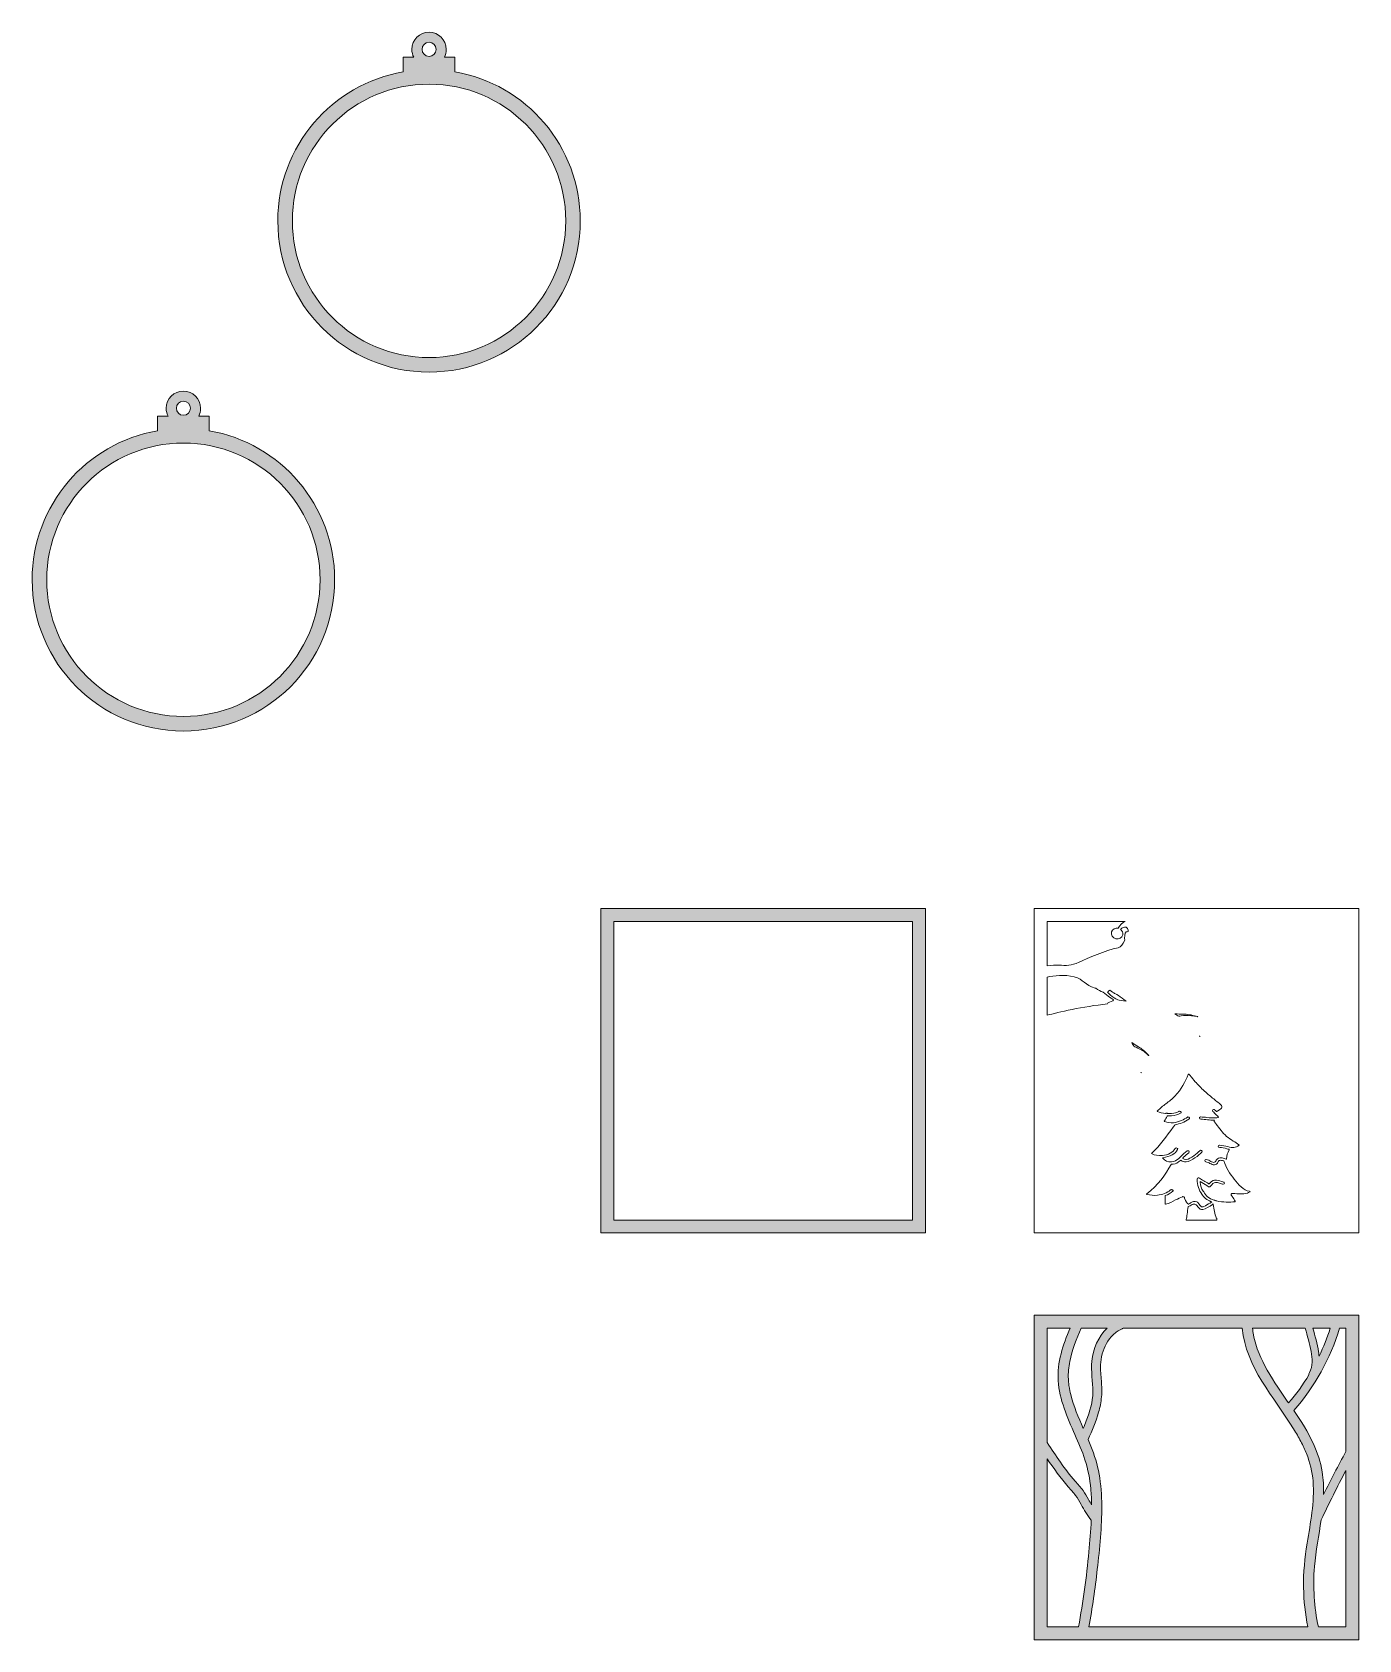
# Model space of a CAD drawing. Header units: inches. Extents: x -622 to 6982, y -2318 to 2869.
# Drawn here: x -622 to 3382, y -2318 to 2534 of the extents above; entities that cross this region are included whole.
import ezdxf

# ---------------------------------------------------------------- set-up
doc = ezdxf.new("R2010")
doc.units = ezdxf.units.IN
doc.header["$MEASUREMENT"] = 0
doc.layers.add('Layer 1', color=7, linetype='Continuous')

msp = doc.modelspace()

# ---------------------------------------------------------------- hatches: boundary and pattern name
at = {"layer": 'Layer 1', "true_color": 0x2a2844}
h = msp.add_hatch(color=179, dxfattribs=at)
h.dxf.hatch_style = 2
edge = h.paths.add_edge_path()
edge.add_spline(control_points=[(653.7, 2414.5), (653.7, 2414.5), (653.7, 2458.9), (653.7, 2458.9), (653.7, 2458.9), (622.1, 2458.9), (622.1, 2458.9), (625.7, 2466), (627.7, 2474), (627.7, 2482.5), (627.7, 2511.2), (604.5, 2534.4), (575.8, 2534.4), (547.2, 2534.4), (523.9, 2511.2), (523.9, 2482.5), (523.9, 2474), (526, 2466), (529.6, 2458.9), (529.6, 2458.9), (498, 2458.9), (498, 2458.9), (498, 2458.9), (498, 2414.5), (498, 2414.5), (283, 2377.6), (119.4, 2190.3), (119.4, 1964.8), (119.4, 1712.7), (323.8, 1508.4), (575.8, 1508.4), (827.9, 1508.4), (1032.2, 1712.7), (1032.2, 1964.8), (1032.2, 2190.3), (868.7, 2377.6), (653.7, 2414.5)], knot_values=[0, 0, 0, 0, 1, 1, 1, 2, 2, 2, 3, 3, 3, 4, 4, 4, 5, 5, 5, 6, 6, 6, 7, 7, 7, 8, 8, 8, 9, 9, 9, 10, 10, 10, 11, 11, 11, 12, 12, 12, 12], degree=3, periodic=1)
edge = h.paths.add_edge_path()
edge.add_spline(control_points=[(575.8, 2503.7), (587.6, 2503.7), (597.1, 2494.2), (597.1, 2482.5), (597.1, 2470.8), (587.6, 2461.3), (575.8, 2461.3), (564.1, 2461.3), (554.6, 2470.8), (554.6, 2482.5), (554.6, 2494.2), (564.1, 2503.7), (575.8, 2503.7)], knot_values=[0, 0, 0, 0, 1, 1, 1, 2, 2, 2, 3, 3, 3, 4, 4, 4, 4], degree=3, periodic=1)
edge = h.paths.add_edge_path()
edge.add_spline(control_points=[(575.8, 1552.4), (348, 1552.4), (163.3, 1737.1), (163.3, 1964.9), (163.3, 2192.7), (348, 2377.4), (575.8, 2377.4), (803.7, 2377.4), (988.3, 2192.7), (988.3, 1964.9), (988.3, 1737.1), (803.7, 1552.4), (575.8, 1552.4)], knot_values=[0, 0, 0, 0, 1, 1, 1, 2, 2, 2, 3, 3, 3, 4, 4, 4, 4], degree=3, periodic=1)
h = msp.add_hatch(color=179, dxfattribs=at)
h.dxf.hatch_style = 2
edge = h.paths.add_edge_path()
edge.add_spline(control_points=[(-87.7, 1331.4), (-87.7, 1331.4), (-87.7, 1375.7), (-87.7, 1375.7), (-87.7, 1375.7), (-119.3, 1375.7), (-119.3, 1375.7), (-115.7, 1382.8), (-113.7, 1390.8), (-113.7, 1399.3), (-113.7, 1428), (-136.9, 1451.2), (-165.5, 1451.2), (-194.2, 1451.2), (-217.4, 1428), (-217.4, 1399.3), (-217.4, 1390.8), (-215.4, 1382.8), (-211.8, 1375.7), (-211.8, 1375.7), (-243.4, 1375.7), (-243.4, 1375.7), (-243.4, 1375.7), (-243.4, 1331.4), (-243.4, 1331.4), (-458.4, 1294.4), (-621.9, 1107.1), (-621.9, 881.6), (-621.9, 629.5), (-417.6, 425.2), (-165.5, 425.2), (86.5, 425.2), (290.9, 629.5), (290.9, 881.6), (290.9, 1107.1), (127.3, 1294.4), (-87.7, 1331.4)], knot_values=[0, 0, 0, 0, 1, 1, 1, 2, 2, 2, 3, 3, 3, 4, 4, 4, 5, 5, 5, 6, 6, 6, 7, 7, 7, 8, 8, 8, 9, 9, 9, 10, 10, 10, 11, 11, 11, 12, 12, 12, 12], degree=3, periodic=1)
edge = h.paths.add_edge_path()
edge.add_spline(control_points=[(-165.5, 1420.6), (-153.8, 1420.6), (-144.3, 1411), (-144.3, 1399.3), (-144.3, 1387.6), (-153.8, 1378.1), (-165.5, 1378.1), (-177.3, 1378.1), (-186.8, 1387.6), (-186.8, 1399.3), (-186.8, 1411), (-177.3, 1420.6), (-165.5, 1420.6)], knot_values=[0, 0, 0, 0, 1, 1, 1, 2, 2, 2, 3, 3, 3, 4, 4, 4, 4], degree=3, periodic=1)
edge = h.paths.add_edge_path()
edge.add_spline(control_points=[(-165.5, 469.2), (-393.4, 469.2), (-578, 653.9), (-578, 881.7), (-578, 1109.5), (-393.4, 1294.2), (-165.5, 1294.2), (62.3, 1294.2), (247, 1109.5), (247, 881.7), (247, 653.9), (62.3, 469.2), (-165.5, 469.2)], knot_values=[0, 0, 0, 0, 1, 1, 1, 2, 2, 2, 3, 3, 3, 4, 4, 4, 4], degree=3, periodic=1)
at = {"layer": 'Layer 1', "true_color": 0x3e9984}
h = msp.add_hatch(color=125, dxfattribs=at)
h.dxf.hatch_style = 2
h.paths.add_polyline_path([(1094.2, -110.2), (1094.2, -1089.8), (2073.8, -1089.8), (2073.8, -110.2)])
h.paths.add_polyline_path([(2034.8, -1050.8), (1133.2, -1050.8), (1133.2, -149.2), (2034.8, -149.2)])
at = {"layer": 'Layer 1', "true_color": 0xa3d5f2}
h = msp.add_hatch(color=141, dxfattribs=at)
h.dxf.hatch_style = 2
h.paths.add_polyline_path([(2402.2, -1338.1), (2402.2, -2317.7), (3381.8, -2317.7), (3381.8, -1338.1)])
edge = h.paths.add_edge_path()
edge.add_spline(control_points=[(3342.8, -1748.8), (3319.7, -1791.8), (3297.2, -1835.2), (3275.4, -1878.9), (3275.9, -1856.1), (3274.7, -1833.4), (3271.1, -1810.8), (3266.5, -1781.4), (3256.8, -1753.2), (3244.6, -1726.2), (3228.7, -1690.6), (3207.8, -1657.7), (3185.8, -1625.5), (3248.7, -1553.6), (3295.9, -1468.6), (3323.5, -1377.1), (3323.5, -1377.1), (3342.8, -1377.1), (3342.8, -1377.1), (3342.8, -1377.1), (3342.8, -1748.8), (3342.8, -1748.8)], knot_values=[0, 0, 0, 0, 1, 1, 1, 2, 2, 2, 3, 3, 3, 4, 4, 4, 5, 5, 5, 6, 6, 6, 7, 7, 7, 7], degree=3, periodic=1)
edge = h.paths.add_edge_path()
edge.add_spline(control_points=[(3214.9, -2159.7), (3215.6, -2199.6), (3220.1, -2239.5), (3228.1, -2278.7), (3228.1, -2278.7), (2567.2, -2278.7), (2567.2, -2278.7), (2577.5, -2221), (2585.9, -2163), (2592.6, -2104.8), (2599.9, -2041.2), (2606.4, -1976.9), (2606.2, -1912.9), (2606, -1880.8), (2603.5, -1848.8), (2597.9, -1817.2), (2592.8, -1788.3), (2584, -1760.3), (2573.2, -1733), (2570.4, -1726.2), (2567.6, -1719.4), (2564.8, -1712.8), (2576.8, -1686.1), (2588.5, -1659.2), (2596.5, -1631), (2600.9, -1615.8), (2603.7, -1600.2), (2605.3, -1584.4), (2606.8, -1568.4), (2605.9, -1552.3), (2604.7, -1536.2), (2603.4, -1520.1), (2601.9, -1504), (2602.5, -1487.8), (2602.8, -1475.5), (2604.2, -1466.9), (2607.5, -1454.5), (2613.4, -1432.6), (2623.9, -1412.8), (2640, -1397.1), (2647.7, -1389.6), (2656.2, -1384), (2667.2, -1379.1), (2668.3, -1378.6), (2669.3, -1377.9), (2670.1, -1377.1), (2670.1, -1377.1), (3029.9, -1377.1), (3029.9, -1377.1), (3041.1, -1495), (3125.3, -1584.6), (3185.1, -1681.3), (3192.7, -1693.5), (3199.9, -1706), (3206.6, -1718.7), (3213, -1730.9), (3219.1, -1744.1), (3223.6, -1755.4), (3234.3, -1782.5), (3241.3, -1811.2), (3243.6, -1839.2), (3248.7, -1902.6), (3235.6, -1963.7), (3225.8, -2025.9), (3218.8, -2070.3), (3214.1, -2114.7), (3214.9, -2159.7)], knot_values=[0, 0, 0, 0, 1, 1, 1, 2, 2, 2, 3, 3, 3, 4, 4, 4, 5, 5, 5, 6, 6, 6, 7, 7, 7, 8, 8, 8, 9, 9, 9, 10, 10, 10, 11, 11, 11, 12, 12, 12, 13, 13, 13, 14, 14, 14, 15, 15, 15, 16, 16, 16, 17, 17, 17, 18, 18, 18, 19, 19, 19, 20, 20, 20, 21, 21, 21, 22, 22, 22, 22], degree=3, periodic=1)
edge = h.paths.add_edge_path()
edge.add_spline(control_points=[(2621.8, -1377.1), (2595.1, -1402.4), (2580.3, -1439.9), (2576.3, -1476.4), (2572.8, -1507.4), (2579.4, -1538.5), (2579.1, -1569.5), (2578.7, -1599.7), (2570.1, -1629), (2559.4, -1656.9), (2556.5, -1664.5), (2553.4, -1672), (2550.2, -1679.4), (2535.5, -1646.1), (2521.2, -1613.3), (2512.2, -1576.9), (2510.2, -1568.9), (2508.6, -1560.8), (2507.3, -1552.7), (2507.3, -1552.8), (2506.9, -1549.7), (2506.8, -1549.5), (2506.6, -1547.6), (2506.4, -1545.7), (2506.2, -1543.8), (2505.7, -1539.4), (2505.4, -1535), (2505.2, -1530.6), (2504.3, -1511.9), (2506, -1494.5), (2509.4, -1477.2), (2516.4, -1442), (2529.7, -1409.1), (2544.3, -1377.1), (2544.3, -1377.1), (2621.8, -1377.1), (2621.8, -1377.1)], knot_values=[0, 0, 0, 0, 1, 1, 1, 2, 2, 2, 3, 3, 3, 4, 4, 4, 5, 5, 5, 6, 6, 6, 7, 7, 7, 8, 8, 8, 9, 9, 9, 10, 10, 10, 11, 11, 11, 12, 12, 12, 12], degree=3, periodic=1)
edge = h.paths.add_edge_path()
edge.add_spline(control_points=[(3220.3, -1377.1), (3226.4, -1400.4), (3233.2, -1423.6), (3237.8, -1447.2), (3241.9, -1468.3), (3243.3, -1491.4), (3232.5, -1510.7), (3231.1, -1513.3), (3230.8, -1515.9), (3231.3, -1518.2), (3213.2, -1547.9), (3192.7, -1576.2), (3169.9, -1602.7), (3164.5, -1594.9), (3159.1, -1587.1), (3153.7, -1579.3), (3131, -1546.8), (3109.2, -1513.5), (3091.7, -1477.9), (3087.5, -1469.4), (3083.5, -1460.5), (3080.5, -1453.1), (3076.9, -1444.1), (3073.7, -1434.9), (3070.9, -1425.6), (3068, -1416.3), (3065.7, -1406.8), (3063.9, -1397.3), (3062.3, -1389.4), (3061.5, -1384), (3060.9, -1377.1), (3060.9, -1377.1), (3220.3, -1377.1), (3220.3, -1377.1)], knot_values=[0, 0, 0, 0, 1, 1, 1, 2, 2, 2, 3, 3, 3, 4, 4, 4, 5, 5, 5, 6, 6, 6, 7, 7, 7, 8, 8, 8, 9, 9, 9, 10, 10, 10, 11, 11, 11, 11], degree=3, periodic=1)
edge = h.paths.add_edge_path()
edge.add_spline(control_points=[(3243.1, -1377.1), (3243.1, -1377.1), (3295.3, -1377.1), (3295.3, -1377.1), (3286.2, -1406), (3275, -1434.2), (3261.9, -1461.6), (3261.5, -1457.1), (3260.9, -1452.5), (3260.2, -1448), (3256.4, -1424.1), (3249.4, -1400.5), (3243.1, -1377.1)], knot_values=[0, 0, 0, 0, 1, 1, 1, 2, 2, 2, 3, 3, 3, 4, 4, 4, 4], degree=3, periodic=1)
edge = h.paths.add_edge_path()
edge.add_spline(control_points=[(2510.6, -1377.1), (2488.7, -1427.2), (2471, -1480.1), (2474.5, -1535.5), (2478, -1593.1), (2502, -1646.2), (2525, -1698.3), (2536.2, -1723.8), (2546.4, -1747.2), (2555.3, -1774.5), (2564.7, -1803.4), (2570.2, -1832.9), (2572.9, -1862.2), (2574.4, -1878.3), (2575.1, -1894.4), (2575.3, -1910.6), (2572.1, -1905.1), (2569.1, -1899.5), (2566, -1894), (2560.9, -1884.7), (2555.6, -1875.6), (2549.4, -1867), (2542, -1856.9), (2533.5, -1847.8), (2525.3, -1838.4), (2493.8, -1802.4), (2467.5, -1762.2), (2441.2, -1722.3), (2441.2, -1722.3), (2441.2, -1377.1), (2441.2, -1377.1), (2441.2, -1377.1), (2510.6, -1377.1), (2510.6, -1377.1)], knot_values=[0, 0, 0, 0, 1, 1, 1, 2, 2, 2, 3, 3, 3, 4, 4, 4, 5, 5, 5, 6, 6, 6, 7, 7, 7, 8, 8, 8, 9, 9, 9, 10, 10, 10, 11, 11, 11, 11], degree=3, periodic=1)
edge = h.paths.add_edge_path()
edge.add_spline(control_points=[(2441.2, -1771), (2461.1, -1800.4), (2481.8, -1829.2), (2505, -1856.1), (2512.4, -1864.7), (2520.3, -1872.8), (2527, -1881.9), (2533.2, -1890.5), (2538.4, -1899.7), (2543.5, -1909), (2552.6, -1925.5), (2561.7, -1942.4), (2574.4, -1956.4), (2573, -1988.4), (2570.1, -2020.3), (2567.1, -2052), (2559.9, -2128.3), (2549.5, -2203.3), (2535.9, -2278.7), (2535.9, -2278.7), (2441.2, -2278.7), (2441.2, -2278.7), (2441.2, -2278.7), (2441.2, -1771), (2441.2, -1771)], knot_values=[0, 0, 0, 0, 1, 1, 1, 2, 2, 2, 3, 3, 3, 4, 4, 4, 5, 5, 5, 6, 6, 6, 7, 7, 7, 8, 8, 8, 8], degree=3, periodic=1)
edge = h.paths.add_edge_path()
edge.add_spline(control_points=[(3259.8, -2278.7), (3246.9, -2219), (3242.9, -2157.9), (3247.9, -2096.4), (3251.6, -2049.3), (3261.3, -2002.4), (3268.2, -1955), (3292.2, -1905), (3317, -1855.4), (3342.8, -1806.3), (3342.8, -1806.3), (3342.8, -2278.7), (3342.8, -2278.7), (3342.8, -2278.7), (3259.8, -2278.7), (3259.8, -2278.7)], knot_values=[0, 0, 0, 0, 1, 1, 1, 2, 2, 2, 3, 3, 3, 4, 4, 4, 5, 5, 5, 5], degree=3, periodic=1)

# ---------------------------------------------------------------- linework, layer by layer
at = {"layer": 'Layer 1', "lineweight": 0}
for points in [[(1094.2, -110.2), (1094.2, -1089.8), (2073.8, -1089.8), (2073.8, -110.2), (1094.2, -110.2)], [(2402.2, -110.2), (2402.2, -287.3), (2402.2, -304.8), (2402.2, -1089.8), (3381.8, -1089.8), (3381.8, -110.2), (2402.2, -110.2)], [(2034.8, -1050.8), (1133.2, -1050.8), (1133.2, -149.2), (2034.8, -149.2), (2034.8, -1050.8)], [(2402.2, -1338.1), (2402.2, -2317.7), (3381.8, -2317.7), (3381.8, -1338.1), (2402.2, -1338.1)]]:
    msp.add_lwpolyline(points, dxfattribs=at)
for points, knots in [([(653.7, 2414.5), (653.7, 2414.5), (653.7, 2458.9), (653.7, 2458.9), (653.7, 2458.9), (622.1, 2458.9), (622.1, 2458.9), (625.7, 2466), (627.7, 2474), (627.7, 2482.5), (627.7, 2511.2), (604.5, 2534.4), (575.8, 2534.4), (547.2, 2534.4), (523.9, 2511.2), (523.9, 2482.5), (523.9, 2474), (526, 2466), (529.6, 2458.9), (529.6, 2458.9), (498, 2458.9), (498, 2458.9), (498, 2458.9), (498, 2414.5), (498, 2414.5), (283, 2377.6), (119.4, 2190.3), (119.4, 1964.8), (119.4, 1712.7), (323.8, 1508.4), (575.8, 1508.4), (827.9, 1508.4), (1032.2, 1712.7), (1032.2, 1964.8), (1032.2, 2190.3), (868.7, 2377.6), (653.7, 2414.5)], [0, 0, 0, 0, 1, 1, 1, 2, 2, 2, 3, 3, 3, 4, 4, 4, 5, 5, 5, 6, 6, 6, 7, 7, 7, 8, 8, 8, 9, 9, 9, 10, 10, 10, 11, 11, 11, 12, 12, 12, 12]), ([(575.8, 2503.7), (587.6, 2503.7), (597.1, 2494.2), (597.1, 2482.5), (597.1, 2470.8), (587.6, 2461.3), (575.8, 2461.3), (564.1, 2461.3), (554.6, 2470.8), (554.6, 2482.5), (554.6, 2494.2), (564.1, 2503.7), (575.8, 2503.7)], [0, 0, 0, 0, 1, 1, 1, 2, 2, 2, 3, 3, 3, 4, 4, 4, 4]), ([(575.8, 1552.4), (348, 1552.4), (163.3, 1737.1), (163.3, 1964.9), (163.3, 2192.7), (348, 2377.4), (575.8, 2377.4), (803.7, 2377.4), (988.3, 2192.7), (988.3, 1964.9), (988.3, 1737.1), (803.7, 1552.4), (575.8, 1552.4)], [0, 0, 0, 0, 1, 1, 1, 2, 2, 2, 3, 3, 3, 4, 4, 4, 4]), ([(-87.7, 1331.4), (-87.7, 1331.4), (-87.7, 1375.7), (-87.7, 1375.7), (-87.7, 1375.7), (-119.3, 1375.7), (-119.3, 1375.7), (-115.7, 1382.8), (-113.7, 1390.8), (-113.7, 1399.3), (-113.7, 1428), (-136.9, 1451.2), (-165.5, 1451.2), (-194.2, 1451.2), (-217.4, 1428), (-217.4, 1399.3), (-217.4, 1390.8), (-215.4, 1382.8), (-211.8, 1375.7), (-211.8, 1375.7), (-243.4, 1375.7), (-243.4, 1375.7), (-243.4, 1375.7), (-243.4, 1331.4), (-243.4, 1331.4), (-458.4, 1294.4), (-621.9, 1107.1), (-621.9, 881.6), (-621.9, 629.5), (-417.6, 425.2), (-165.5, 425.2), (86.5, 425.2), (290.9, 629.5), (290.9, 881.6), (290.9, 1107.1), (127.3, 1294.4), (-87.7, 1331.4)], [0, 0, 0, 0, 1, 1, 1, 2, 2, 2, 3, 3, 3, 4, 4, 4, 5, 5, 5, 6, 6, 6, 7, 7, 7, 8, 8, 8, 9, 9, 9, 10, 10, 10, 11, 11, 11, 12, 12, 12, 12]), ([(-165.5, 1420.6), (-153.8, 1420.6), (-144.3, 1411), (-144.3, 1399.3), (-144.3, 1387.6), (-153.8, 1378.1), (-165.5, 1378.1), (-177.3, 1378.1), (-186.8, 1387.6), (-186.8, 1399.3), (-186.8, 1411), (-177.3, 1420.6), (-165.5, 1420.6)], [0, 0, 0, 0, 1, 1, 1, 2, 2, 2, 3, 3, 3, 4, 4, 4, 4]), ([(-165.5, 469.2), (-393.4, 469.2), (-578, 653.9), (-578, 881.7), (-578, 1109.5), (-393.4, 1294.2), (-165.5, 1294.2), (62.3, 1294.2), (247, 1109.5), (247, 881.7), (247, 653.9), (62.3, 469.2), (-165.5, 469.2)], [0, 0, 0, 0, 1, 1, 1, 2, 2, 2, 3, 3, 3, 4, 4, 4, 4]), ([(2441.2, -149.2), (2441.2, -149.2), (2676.5, -149.2), (2676.5, -149.2), (2668.1, -153.3), (2660.8, -160.3), (2655.4, -170.3), (2647.3, -168.9), (2638, -173.1), (2635.6, -181.2), (2633.2, -189.8), (2639.7, -199.2), (2648.4, -201.6), (2657, -203.8), (2667.4, -199.2), (2669.6, -190.4), (2671.3, -183.6), (2667.7, -176.9), (2662.3, -173.2), (2664.2, -171.2), (2668.1, -168), (2674.4, -166.5), (2682.2, -164.7), (2687.3, -174.7), (2685.9, -180.1), (2683.1, -180.3), (2681, -180.6), (2679.9, -181.3), (2675.6, -183.8), (2673.1, -199.8), (2675.4, -206), (2675.4, -206), (2675.4, -206), (2675.4, -206), (2668.9, -219.1), (2665.4, -226.9), (2655.6, -228.9), (2616.8, -236.7), (2563.8, -260.5), (2537.9, -272.4), (2512.1, -284.4), (2499.8, -282), (2475.8, -281.6), (2466.9, -281.4), (2454, -282.1), (2441.2, -283.1), (2441.2, -283.1), (2441.2, -149.2), (2441.2, -149.2)], [0, 0, 0, 0, 1, 1, 1, 2, 2, 2, 3, 3, 3, 4, 4, 4, 5, 5, 5, 6, 6, 6, 7, 7, 7, 8, 8, 8, 9, 9, 9, 10, 10, 10, 11, 11, 11, 12, 12, 12, 13, 13, 13, 14, 14, 14, 15, 15, 15, 16, 16, 16, 16]), ([(2441.2, -317.8), (2460.4, -312.7), (2495, -309.6), (2522.8, -316.7), (2552.5, -324.2), (2553.4, -341.8), (2586.2, -350.8), (2586.7, -350.9), (2587.2, -351.1), (2587.7, -351.2), (2587.7, -351.2), (2587.7, -351.2), (2587.7, -351.2), (2594.4, -356.3), (2602.7, -361.3), (2610.7, -363.2), (2622.2, -374.5), (2639.8, -383.9), (2641.3, -386.6), (2642.8, -389.4), (2627.5, -392.6), (2625.3, -394.2), (2624.1, -395), (2623.4, -396.8), (2622.9, -398.4), (2622.9, -398.4), (2622.9, -398.4), (2622.9, -398.4), (2549.3, -406.2), (2473.7, -423.9), (2441.2, -432.6), (2441.2, -432.6), (2441.2, -317.8), (2441.2, -317.8)], [0, 0, 0, 0, 1, 1, 1, 2, 2, 2, 3, 3, 3, 4, 4, 4, 5, 5, 5, 6, 6, 6, 7, 7, 7, 8, 8, 8, 9, 9, 9, 10, 10, 10, 11, 11, 11, 11]), ([(2654.9, -386.6), (2649.5, -385.9), (2625.2, -366.5), (2623.7, -363.7), (2623.2, -362.7), (2626, -360.3), (2630, -357.3), (2635.5, -360.2), (2642.3, -365.6), (2644.9, -366.7), (2648.1, -368.2), (2675.4, -385.3), (2679.7, -390.1), (2669.4, -388.1), (2657.8, -387), (2654.9, -386.6)], [0, 0, 0, 0, 1, 1, 1, 2, 2, 2, 3, 3, 3, 4, 4, 4, 5, 5, 5, 5]), ([(2826.4, -428.8), (2827, -428.8), (2827.6, -428.8), (2828.3, -428.8), (2835, -428.8), (2843.4, -429), (2852.1, -429.2), (2857.1, -429.3), (2863.6, -429.8), (2870.5, -430.9), (2877.4, -432), (2884.6, -433.7), (2891.1, -435.6), (2892.8, -436.1), (2894.4, -436.6), (2896, -437), (2895.4, -436.9), (2894.7, -436.7), (2894.1, -436.6), (2888.5, -435.5), (2882.6, -434.6), (2876.8, -434.1), (2865.2, -433), (2853.9, -433.5), (2845.8, -434.5), (2842.9, -434.9), (2840.4, -435.3), (2838.4, -435.7), (2834.5, -433.3), (2830.5, -431), (2826.4, -428.8)], [0, 0, 0, 0, 1, 1, 1, 2, 2, 2, 3, 3, 3, 4, 4, 4, 5, 5, 5, 6, 6, 6, 7, 7, 7, 8, 8, 8, 9, 9, 9, 10, 10, 10, 10]), ([(2696.5, -515.1), (2697, -515.4), (2697.5, -515.7), (2698.1, -516), (2703.4, -519.2), (2710.1, -523.4), (2717, -527.7), (2720.9, -530.1), (2725.9, -533.7), (2730.9, -537.9), (2735.9, -542.1), (2740.9, -546.9), (2745.3, -551.5), (2746.4, -552.7), (2747.5, -553.8), (2748.5, -555), (2748.1, -554.5), (2747.6, -554.1), (2747.2, -553.7), (2743.2, -550.2), (2738.9, -546.6), (2734.5, -543.5), (2725.7, -537), (2716.4, -532), (2709.4, -528.9), (2706.9, -527.8), (2704.7, -527), (2702.9, -526.4), (2700.9, -522.6), (2698.8, -518.8), (2696.5, -515.1)], [0, 0, 0, 0, 1, 1, 1, 2, 2, 2, 3, 3, 3, 4, 4, 4, 5, 5, 5, 6, 6, 6, 7, 7, 7, 8, 8, 8, 9, 9, 9, 10, 10, 10, 10]), ([(2901.6, -497.5), (2901.4, -496.7), (2901.3, -495.8), (2901.1, -495), (2901.3, -495.2), (2901.4, -495.4), (2901.6, -495.6), (2901.6, -496.2), (2901.6, -496.8), (2901.6, -497.5)], [0, 0, 0, 0, 1, 1, 1, 2, 2, 2, 3, 3, 3, 3]), ([(2724.1, -606.2), (2724.4, -605.5), (2724.6, -604.7), (2724.9, -604), (2724.9, -604.2), (2724.9, -604.4), (2725, -604.7), (2724.7, -605.1), (2724.4, -605.7), (2724.1, -606.2)], [0, 0, 0, 0, 1, 1, 1, 2, 2, 2, 3, 3, 3, 3]), ([(2797.2, -985.2), (2797.1, -982.9), (2797, -980.5), (2796.9, -978.1), (2796.9, -978.1), (2796.9, -977.3), (2796.9, -977.3), (2796.9, -977.3), (2797.6, -977.1), (2797.6, -977.1), (2806.2, -973.8), (2813.9, -969.4), (2820.6, -963.9), (2821.6, -963.1), (2822, -962.2), (2821.6, -961.4), (2821.1, -960.1), (2818.8, -958.8), (2816.4, -959), (2815.4, -959.1), (2814.6, -959.4), (2813.9, -960), (2803.2, -968.8), (2789.4, -974.3), (2774, -975.8), (2763.6, -976.8), (2752.7, -976), (2742.4, -973.3), (2742.4, -973.3), (2740.3, -972.8), (2740.3, -972.8), (2740.3, -972.8), (2742.1, -971.5), (2742.1, -971.5), (2775.9, -947.4), (2798.2, -913.1), (2815.6, -882.7), (2815.6, -882.7), (2815.8, -882.2), (2815.8, -882.2), (2815.8, -882.2), (2816.5, -882.1), (2816.5, -882.1), (2818.1, -882.2), (2819.7, -882.1), (2821.4, -881.9), (2821.5, -882), (2821.5, -881.9), (2821.5, -881.9), (2828.9, -881.1), (2835.9, -877.6), (2843.8, -870.5), (2843.8, -870.5), (2844.6, -869.8), (2844.6, -869.8), (2844.6, -869.8), (2845.3, -870.5), (2845.3, -870.5), (2849.1, -874.1), (2854.1, -875.6), (2860.2, -875), (2877.5, -873.3), (2899.1, -854.9), (2908.1, -845.5), (2909.1, -844.4), (2909.4, -843.4), (2908.9, -842.4), (2908.2, -840.9), (2906.2, -840), (2904.2, -840.2), (2903.6, -840.2), (2902.5, -840.5), (2901.7, -841.4), (2893.5, -849.9), (2874.5, -866.5), (2861, -867.8), (2860.4, -867.9), (2859.8, -867.9), (2859.3, -867.9), (2856, -867.9), (2853.3, -866.9), (2851.1, -865), (2851.1, -865), (2850.3, -864.3), (2850.3, -864.3), (2850.3, -864.3), (2853.1, -861.4), (2853.1, -861.4), (2858, -856.4), (2863.1, -851.3), (2868.4, -847.6), (2869.9, -846.6), (2870.4, -845.3), (2870, -844.1), (2869.4, -842.6), (2867.7, -841.3), (2865.6, -841.4), (2864.9, -841.5), (2864.2, -841.8), (2863.6, -842.2), (2856.9, -846.8), (2851, -852.7), (2845.3, -858.3), (2842.7, -860.9), (2840, -863.6), (2837.2, -866.2), (2832.1, -870.8), (2824.7, -873.9), (2816.7, -874.7), (2805.4, -875.8), (2795.5, -871.9), (2790.3, -864.2), (2790.3, -864.2), (2789.4, -862.8), (2789.4, -862.8), (2789.4, -862.8), (2791.1, -862.5), (2791.1, -862.5), (2811.7, -860), (2828.4, -850.5), (2834.7, -837.8), (2835.3, -836.7), (2835.3, -835.7), (2834.7, -834.9), (2833.9, -833.7), (2832.1, -833), (2830.3, -833.2), (2829.5, -833.3), (2827.9, -833.6), (2827.2, -835.2), (2821.8, -846), (2806.8, -854.1), (2788.8, -855.9), (2776.8, -857.1), (2765.4, -855.1), (2757.6, -850.6), (2757.6, -850.6), (2756.4, -849.9), (2756.4, -849.9), (2756.4, -849.9), (2757.4, -848.9), (2757.4, -848.9), (2781.5, -825.3), (2801.8, -797.6), (2821.4, -770.8), (2821.4, -770.8), (2826.4, -764), (2826.4, -764), (2826.4, -764), (2826.9, -763.2), (2826.9, -763.2), (2826.9, -763.2), (2827.4, -763.1), (2827.4, -763.1), (2841.3, -761), (2855.7, -755.1), (2869.1, -745.9), (2870.6, -744.9), (2871.1, -743.6), (2870.6, -742.3), (2870.1, -740.9), (2868.3, -739.5), (2866.2, -739.7), (2865.5, -739.8), (2864.9, -740.1), (2864.3, -740.5), (2854.6, -747.1), (2839.6, -755.3), (2822.7, -757), (2812.9, -757.9), (2803.8, -756.5), (2795.5, -752.8), (2795.5, -752.8), (2794.3, -752.2), (2794.3, -752.2), (2794.3, -752.2), (2795.1, -751.1), (2795.1, -751.1), (2798.4, -746.9), (2801.2, -742.3), (2803.8, -737), (2803.8, -737), (2804, -736.3), (2804, -736.3), (2804, -736.3), (2804.7, -736.4), (2804.7, -736.4), (2808.9, -736.5), (2813, -736.3), (2816.9, -735.9), (2827.2, -734.9), (2836.5, -732.3), (2843.8, -728.2), (2844.8, -727.7), (2846, -726.7), (2845.5, -725.2), (2845, -723.7), (2842.9, -722.2), (2840.6, -722.4), (2840, -722.4), (2839.4, -722.6), (2838.8, -722.9), (2833, -726.1), (2825.4, -728.3), (2816.7, -729.1), (2812.9, -729.5), (2809, -729.6), (2805.1, -729.5), (2805.1, -729.5), (2804.7, -729.5), (2804.7, -729.5), (2804.7, -729.5), (2804.5, -729.3), (2804.5, -729.3), (2803.5, -728.7), (2802.3, -728.3), (2801.1, -728.4), (2800.4, -728.5), (2799.8, -728.7), (2799.3, -729), (2799.3, -729), (2799, -729.2), (2799, -729.2), (2799, -729.2), (2798.7, -729.2), (2798.7, -729.2), (2789.5, -728.3), (2781, -726.2), (2774.1, -723.1), (2774.1, -723.1), (2772.7, -722.5), (2772.7, -722.5), (2772.7, -722.5), (2773.8, -721.5), (2773.8, -721.5), (2781.6, -713.4), (2790.8, -706.5), (2799.7, -699.7), (2809.1, -692.6), (2818.8, -685.3), (2826.9, -676.8), (2846.3, -656.3), (2858, -632.2), (2866.8, -611.6), (2866.8, -611.6), (2866.8, -611.3), (2866.8, -611.3), (2866.8, -611.3), (2867, -611.1), (2867, -611.1), (2867.1, -610.9), (2867.2, -610.8), (2867.3, -610.8), (2867.3, -610.8), (2867.6, -610.4), (2867.6, -610.4), (2867.6, -610.4), (2868, -610.4), (2868, -610.4), (2868.9, -610.3), (2869.3, -610.3), (2888.3, -633.1), (2890.7, -636), (2892.6, -638.2), (2893.1, -638.9), (2902.7, -649.8), (2914.1, -659.8), (2924, -668.5), (2932.6, -676.1), (2941.7, -683.4), (2950.4, -690.5), (2954.7, -694), (2958.9, -697.5), (2963.2, -701), (2966.9, -704.1), (2968.6, -706.9), (2968.4, -709.6), (2968.1, -713.9), (2963.3, -716.7), (2958.3, -719.8), (2956.6, -720.8), (2954.9, -721.8), (2953.3, -722.9), (2953.3, -722.9), (2952.6, -723.4), (2952.6, -723.4), (2952.6, -723.4), (2952, -722.8), (2952, -722.8), (2949.9, -720.8), (2948.1, -719.1), (2946.3, -717.6), (2945.3, -716.7), (2944.3, -716.6), (2943.6, -716.7), (2941.9, -716.8), (2940.2, -718.1), (2939.8, -719.6), (2939.4, -720.8), (2939.8, -721.9), (2940.9, -723), (2944.9, -726.4), (2948.5, -730.1), (2952.1, -733.7), (2953.9, -735.6), (2955.7, -737.4), (2957.6, -739.2), (2957.6, -739.2), (2958.9, -740.5), (2958.9, -740.5), (2958.9, -740.5), (2957.1, -741), (2957.1, -741), (2954.6, -741.6), (2951.9, -742.1), (2949.1, -742.4), (2940.5, -743.2), (2931.8, -742.2), (2923.4, -741.2), (2917.1, -740.4), (2910.6, -739.6), (2904.1, -739.6), (2903.9, -739.6), (2903.7, -739.6), (2903.5, -739.7), (2901.2, -739.9), (2900.5, -741.4), (2900.6, -742.7), (2900.7, -744.5), (2902.2, -746.4), (2904.9, -746.4), (2911.9, -746.4), (2918.6, -747.2), (2925.1, -747.9), (2931.6, -748.6), (2937.9, -749.3), (2944.2, -749.3), (2944.2, -749.3), (2945.8, -749.3), (2945.8, -749.3), (2945.8, -749.3), (2945.1, -750.8), (2945.1, -750.8), (2944.7, -751.7), (2944.9, -752.7), (2945.6, -753.7), (2947.5, -756.2), (2949.4, -758.7), (2951.2, -761.2), (2960.7, -773.9), (2970.5, -787.1), (2982.3, -798.1), (2988.4, -803.7), (2995.7, -808), (3002.8, -812.2), (3008.7, -815.6), (3014.7, -819.2), (3020.1, -823.6), (3020.1, -823.6), (3021.2, -824.4), (3021.2, -824.4), (3021.2, -824.4), (3020.1, -825.2), (3020.1, -825.2), (3015.1, -829), (3010.1, -831.1), (3004.5, -831.6), (2999.3, -832.1), (2993.7, -831.4), (2986.1, -829.2), (2978.9, -827.1), (2970.3, -825), (2960.9, -825.1), (2960.7, -825.1), (2960.6, -825.1), (2960.4, -825.1), (2958.1, -825.3), (2957.4, -826.8), (2957.4, -828.2), (2957.5, -830), (2959, -831.8), (2961.8, -831.8), (2969.2, -831.8), (2976.3, -833.7), (2983.2, -835.6), (2985.3, -836.2), (2987.4, -836.8), (2989.5, -837.3), (2989.5, -837.3), (2990.8, -837.6), (2990.8, -837.6), (2990.8, -837.6), (2990.2, -838.8), (2990.2, -838.8), (2985.4, -847.7), (2983, -856.3), (2982.6, -865.6), (2982.6, -865.6), (2982.6, -866.9), (2982.6, -866.9), (2982.6, -866.9), (2981.3, -866.6), (2981.3, -866.6), (2979.5, -866.1), (2977.7, -865.6), (2975.9, -865.1), (2971.3, -863.7), (2966.6, -862.3), (2962.2, -862.7), (2959.5, -863), (2957.1, -863.9), (2955, -865.7), (2953.5, -866.8), (2952.4, -868.6), (2951.3, -870.4), (2949.4, -873.3), (2947.4, -876.4), (2943.8, -876.8), (2941.9, -877), (2939.8, -876.4), (2937.4, -875), (2937.4, -875), (2935.4, -873.9), (2935.4, -873.9), (2930.8, -871.3), (2926.8, -869.1), (2921.4, -868), (2920.9, -868), (2920.5, -867.9), (2920.1, -868), (2918, -868.2), (2916.8, -869.9), (2916.7, -871.4), (2916.7, -873.2), (2917.9, -874.4), (2919.9, -874.8), (2924.8, -875.8), (2928.9, -877.9), (2932.4, -879.8), (2936.9, -882.2), (2940.8, -884.3), (2945.8, -883.8), (2948, -883.5), (2950.2, -882.8), (2952.6, -881.6), (2955.1, -880.4), (2956.4, -877.3), (2957.7, -874.5), (2957.9, -873.9), (2958.2, -873.3), (2958.5, -872.7), (2959.1, -871.4), (2960.5, -870.7), (2962.6, -870.5), (2965.1, -870.2), (2968.6, -870.6), (2974, -871.8), (2974, -871.8), (2974.6, -871.9), (2974.6, -871.9), (2974.6, -871.9), (2974.8, -872.5), (2974.8, -872.5), (2979.9, -892.6), (2992.8, -911), (3006, -927.8), (3018, -943.1), (3034, -961), (3051.9, -963.8), (3051.9, -963.8), (3054.2, -964.2), (3054.2, -964.2), (3054.2, -964.2), (3052.5, -965.7), (3052.5, -965.7), (3048.6, -969), (3043, -971), (3035.2, -971.7), (3026, -972.6), (3015.4, -971.6), (3007.7, -970.8), (3005.3, -970.5), (3003.1, -970.3), (3001.3, -970.2), (3000.9, -970.1), (3000.6, -970.1), (3000.3, -970.2), (2998.6, -970.3), (2997.2, -971.2), (2996.6, -972.4), (2996.2, -973.4), (2996.3, -974.5), (2997, -975.6), (2998, -977.1), (2999, -978.6), (2999.9, -980.1), (3003, -984.7), (3005.9, -989.1), (3008.3, -994), (3008.3, -994), (3009, -995.3), (3009, -995.3), (3009, -995.3), (3007.4, -995.5), (3007.4, -995.5), (2992.9, -996.9), (2971.5, -997.6), (2952.2, -993.1), (2952.2, -993.1), (2951.9, -993), (2951.9, -993), (2951.9, -993), (2951.6, -992.7), (2951.6, -992.7), (2950.6, -991.5), (2949, -990.8), (2947.4, -990.9), (2946.9, -991), (2946.6, -991.1), (2946.2, -991.2), (2946.2, -991.2), (2945.8, -991.3), (2945.8, -991.3), (2945.8, -991.3), (2945.5, -991.2), (2945.5, -991.2), (2929.3, -986.2), (2918.7, -977.6), (2913.9, -965.8), (2913.6, -965), (2913, -964.5), (2912.1, -964.1), (2912.1, -964.1), (2911.8, -963.9), (2911.8, -963.9), (2911.8, -963.9), (2911.6, -963.7), (2911.6, -963.7), (2907, -956.1), (2904.1, -947.1), (2902.7, -936.2), (2902.7, -936.2), (2902.5, -934.1), (2902.5, -934.1), (2902.5, -934.1), (2907.9, -937.1), (2907.9, -937.1), (2914.7, -940.9), (2921.7, -944.8), (2927.8, -950), (2928.4, -950.6), (2929.6, -950.8), (2930.8, -950.7), (2932, -950.6), (2933.1, -950.1), (2933.6, -949.4), (2933.6, -949.4), (2935, -947.7), (2935, -947.7), (2938.6, -943.1), (2942.8, -937.7), (2949.1, -937.1), (2949.9, -937), (2950.9, -937.1), (2951.8, -937.2), (2955.9, -937.7), (2960.2, -939.2), (2964.3, -940.7), (2966.3, -941.4), (2968.3, -942.1), (2970.3, -942.7), (2970.9, -942.9), (2971.5, -942.9), (2972.1, -942.9), (2974.5, -942.6), (2976.3, -940.7), (2976.5, -939), (2976.6, -937.6), (2975.3, -936.9), (2974.2, -936.6), (2972.1, -935.9), (2969.9, -935.2), (2967.7, -934.5), (2961.2, -932.3), (2954.4, -930), (2947.5, -930.2), (2947.2, -930.2), (2946.9, -930.2), (2946.5, -930.3), (2940, -930.9), (2934.6, -936.5), (2930.5, -941.3), (2930.5, -941.3), (2929.9, -942), (2929.9, -942), (2929.9, -942), (2929.1, -941.4), (2929.1, -941.4), (2924.2, -937.9), (2918.8, -934.9), (2913.6, -932), (2909.3, -929.6), (2904.8, -927.1), (2900.5, -924.2), (2899.7, -923.7), (2898.6, -923.4), (2897.4, -923.5), (2895.5, -923.7), (2893.5, -925), (2893.6, -927.3), (2894.4, -946.1), (2899.1, -960.8), (2908, -972.5), (2913.4, -982.4), (2922.7, -990.1), (2935.8, -995.3), (2935.8, -995.3), (2937.7, -996), (2937.7, -996), (2937.7, -996), (2932.7, -999.3), (2932.7, -999.3), (2926.7, -1003.1), (2920.5, -1007.1), (2913.9, -1010.2), (2912.8, -1010.7), (2911.8, -1011), (2910.8, -1011), (2905.9, -1011.5), (2902.8, -1007.2), (2899.8, -1003), (2897.7, -1000), (2895.5, -997), (2892.8, -996.2), (2888.6, -995), (2886.9, -994.6), (2884.4, -994.8), (2883.1, -994.9), (2881.7, -995.2), (2879.8, -995.6), (2877.4, -996.1), (2874.2, -998.4), (2871.7, -1000.3), (2870.8, -1000.9), (2870, -1001.5), (2869.2, -1002), (2868.8, -1002.3), (2868.4, -1002.4), (2867.9, -1002.5), (2863.8, -1002.9), (2859.8, -994), (2856.1, -984.3), (2855.7, -983.3), (2855.4, -982.5), (2855.3, -982.2), (2854.5, -980.7), (2852.8, -979.9), (2851, -980), (2850.6, -980.1), (2850.2, -980.2), (2849.8, -980.3), (2842.6, -982.9), (2835.7, -986.6), (2829, -990.1), (2819.5, -995.2), (2809.7, -1000.4), (2798.8, -1002.6), (2798.8, -1002.6), (2797.6, -1002.9), (2797.6, -1002.9), (2797.6, -1002.9), (2797.6, -1001.5), (2797.6, -1001.5), (2797.7, -996.1), (2797.4, -990.6), (2797.2, -985.2)], [0, 0, 0, 0, 1, 1, 1, 2, 2, 2, 3, 3, 3, 4, 4, 4, 5, 5, 5, 6, 6, 6, 7, 7, 7, 8, 8, 8, 9, 9, 9, 10, 10, 10, 11, 11, 11, 12, 12, 12, 13, 13, 13, 14, 14, 14, 15, 15, 15, 16, 16, 16, 17, 17, 17, 18, 18, 18, 19, 19, 19, 20, 20, 20, 21, 21, 21, 22, 22, 22, 23, 23, 23, 24, 24, 24, 25, 25, 25, 26, 26, 26, 27, 27, 27, 28, 28, 28, 29, 29, 29, 30, 30, 30, 31, 31, 31, 32, 32, 32, 33, 33, 33, 34, 34, 34, 35, 35, 35, 36, 36, 36, 37, 37, 37, 38, 38, 38, 39, 39, 39, 40, 40, 40, 41, 41, 41, 42, 42, 42, 43, 43, 43, 44, 44, 44, 45, 45, 45, 46, 46, 46, 47, 47, 47, 48, 48, 48, 49, 49, 49, 50, 50, 50, 51, 51, 51, 52, 52, 52, 53, 53, 53, 54, 54, 54, 55, 55, 55, 56, 56, 56, 57, 57, 57, 58, 58, 58, 59, 59, 59, 60, 60, 60, 61, 61, 61, 62, 62, 62, 63, 63, 63, 64, 64, 64, 65, 65, 65, 66, 66, 66, 67, 67, 67, 68, 68, 68, 69, 69, 69, 70, 70, 70, 71, 71, 71, 72, 72, 72, 73, 73, 73, 74, 74, 74, 75, 75, 75, 76, 76, 76, 77, 77, 77, 78, 78, 78, 79, 79, 79, 80, 80, 80, 81, 81, 81, 82, 82, 82, 83, 83, 83, 84, 84, 84, 85, 85, 85, 86, 86, 86, 87, 87, 87, 88, 88, 88, 89, 89, 89, 90, 90, 90, 91, 91, 91, 92, 92, 92, 93, 93, 93, 94, 94, 94, 95, 95, 95, 96, 96, 96, 97, 97, 97, 98, 98, 98, 99, 99, 99, 100, 100, 100, 101, 101, 101, 102, 102, 102, 103, 103, 103, 104, 104, 104, 105, 105, 105, 106, 106, 106, 107, 107, 107, 108, 108, 108, 109, 109, 109, 110, 110, 110, 111, 111, 111, 112, 112, 112, 113, 113, 113, 114, 114, 114, 115, 115, 115, 116, 116, 116, 117, 117, 117, 118, 118, 118, 119, 119, 119, 120, 120, 120, 121, 121, 121, 122, 122, 122, 123, 123, 123, 124, 124, 124, 125, 125, 125, 126, 126, 126, 127, 127, 127, 128, 128, 128, 129, 129, 129, 130, 130, 130, 131, 131, 131, 132, 132, 132, 133, 133, 133, 134, 134, 134, 135, 135, 135, 136, 136, 136, 137, 137, 137, 138, 138, 138, 139, 139, 139, 140, 140, 140, 141, 141, 141, 142, 142, 142, 143, 143, 143, 144, 144, 144, 145, 145, 145, 146, 146, 146, 147, 147, 147, 148, 148, 148, 149, 149, 149, 150, 150, 150, 151, 151, 151, 152, 152, 152, 153, 153, 153, 154, 154, 154, 155, 155, 155, 156, 156, 156, 157, 157, 157, 158, 158, 158, 159, 159, 159, 160, 160, 160, 161, 161, 161, 162, 162, 162, 163, 163, 163, 164, 164, 164, 165, 165, 165, 166, 166, 166, 167, 167, 167, 168, 168, 168, 169, 169, 169, 170, 170, 170, 171, 171, 171, 172, 172, 172, 173, 173, 173, 174, 174, 174, 175, 175, 175, 176, 176, 176, 177, 177, 177, 178, 178, 178, 179, 179, 179, 180, 180, 180, 181, 181, 181, 182, 182, 182, 183, 183, 183, 184, 184, 184, 185, 185, 185, 186, 186, 186, 187, 187, 187, 188, 188, 188, 189, 189, 189, 190, 190, 190, 191, 191, 191, 192, 192, 192, 193, 193, 193, 194, 194, 194, 195, 195, 195, 196, 196, 196, 197, 197, 197, 198, 198, 198, 199, 199, 199, 200, 200, 200, 201, 201, 201, 202, 202, 202, 203, 203, 203, 204, 204, 204, 205, 205, 205, 206, 206, 206, 207, 207, 207, 208, 208, 208, 209, 209, 209, 210, 210, 210, 211, 211, 211, 212, 212, 212, 213, 213, 213, 214, 214, 214, 215, 215, 215, 216, 216, 216, 217, 217, 217, 218, 218, 218, 219, 219, 219, 220, 220, 220, 221, 221, 221, 222, 222, 222, 223, 223, 223, 224, 224, 224, 225, 225, 225, 225]), ([(2953.3, -1050.8), (2953.3, -1050.8), (2860.5, -1050.8), (2860.5, -1050.8), (2860.6, -1050.3), (2860.7, -1049.8), (2860.8, -1049.2), (2861.5, -1046.4), (2862.1, -1043.6), (2862.4, -1041.9), (2862.8, -1038.8), (2863.2, -1035.6), (2863.6, -1032.5), (2864.4, -1025.4), (2865.3, -1018.1), (2866.9, -1010.9), (2866.9, -1010.9), (2867, -1010.3), (2867, -1010.3), (2867, -1010.3), (2867.5, -1010.1), (2867.5, -1010.1), (2871.2, -1008.8), (2874.5, -1007.1), (2879.1, -1004.1), (2880.6, -1003.1), (2882.1, -1002.5), (2883.6, -1002.4), (2888.8, -1001.9), (2892.6, -1006.6), (2896.3, -1011.2), (2898.7, -1014.1), (2900.9, -1017), (2903.3, -1017.9), (2905.5, -1018.7), (2907.9, -1019), (2910.6, -1018.7), (2920.1, -1017.8), (2931.1, -1010), (2940, -1003.7), (2940, -1003.7), (2942.4, -1002), (2942.4, -1002), (2942.4, -1002), (2942.6, -1003.7), (2942.6, -1003.7), (2944.4, -1018.7), (2947.3, -1032), (2951.3, -1044.3), (2951.6, -1045.1), (2952.1, -1045.7), (2953, -1046.1), (2953, -1046.1), (2953.6, -1046.3), (2953.6, -1046.3), (2953.6, -1046.3), (2953.6, -1047), (2953.6, -1047), (2953.6, -1048.3), (2953.5, -1049.6), (2953.3, -1050.8)], [0, 0, 0, 0, 1, 1, 1, 2, 2, 2, 3, 3, 3, 4, 4, 4, 5, 5, 5, 6, 6, 6, 7, 7, 7, 8, 8, 8, 9, 9, 9, 10, 10, 10, 11, 11, 11, 12, 12, 12, 13, 13, 13, 14, 14, 14, 15, 15, 15, 16, 16, 16, 17, 17, 17, 18, 18, 18, 19, 19, 19, 20, 20, 20, 20]), ([(2510.6, -1377.1), (2488.7, -1427.2), (2471, -1480.1), (2474.5, -1535.5), (2478, -1593.1), (2502, -1646.2), (2525, -1698.3), (2536.2, -1723.8), (2546.4, -1747.2), (2555.3, -1774.5), (2564.7, -1803.4), (2570.2, -1832.9), (2572.9, -1862.2), (2574.4, -1878.3), (2575.1, -1894.4), (2575.3, -1910.6), (2572.1, -1905.1), (2569.1, -1899.5), (2566, -1894), (2560.9, -1884.7), (2555.6, -1875.6), (2549.4, -1867), (2542, -1856.9), (2533.5, -1847.8), (2525.3, -1838.4), (2493.8, -1802.4), (2467.5, -1762.2), (2441.2, -1722.3), (2441.2, -1722.3), (2441.2, -1377.1), (2441.2, -1377.1), (2441.2, -1377.1), (2510.6, -1377.1), (2510.6, -1377.1)], [0, 0, 0, 0, 1, 1, 1, 2, 2, 2, 3, 3, 3, 4, 4, 4, 5, 5, 5, 6, 6, 6, 7, 7, 7, 8, 8, 8, 9, 9, 9, 10, 10, 10, 11, 11, 11, 11]), ([(2621.8, -1377.1), (2595.1, -1402.4), (2580.3, -1439.9), (2576.3, -1476.4), (2572.8, -1507.4), (2579.4, -1538.5), (2579.1, -1569.5), (2578.7, -1599.7), (2570.1, -1629), (2559.4, -1656.9), (2556.5, -1664.5), (2553.4, -1672), (2550.2, -1679.4), (2535.5, -1646.1), (2521.2, -1613.3), (2512.2, -1576.9), (2510.2, -1568.9), (2508.6, -1560.8), (2507.3, -1552.7), (2507.3, -1552.8), (2506.9, -1549.7), (2506.8, -1549.5), (2506.6, -1547.6), (2506.4, -1545.7), (2506.2, -1543.8), (2505.7, -1539.4), (2505.4, -1535), (2505.2, -1530.6), (2504.3, -1511.9), (2506, -1494.5), (2509.4, -1477.2), (2516.4, -1442), (2529.7, -1409.1), (2544.3, -1377.1), (2544.3, -1377.1), (2621.8, -1377.1), (2621.8, -1377.1)], [0, 0, 0, 0, 1, 1, 1, 2, 2, 2, 3, 3, 3, 4, 4, 4, 5, 5, 5, 6, 6, 6, 7, 7, 7, 8, 8, 8, 9, 9, 9, 10, 10, 10, 11, 11, 11, 12, 12, 12, 12]), ([(3214.9, -2159.7), (3215.6, -2199.6), (3220.1, -2239.5), (3228.1, -2278.7), (3228.1, -2278.7), (2567.2, -2278.7), (2567.2, -2278.7), (2577.5, -2221), (2585.9, -2163), (2592.6, -2104.8), (2599.9, -2041.2), (2606.4, -1976.9), (2606.2, -1912.9), (2606, -1880.8), (2603.5, -1848.8), (2597.9, -1817.2), (2592.8, -1788.3), (2584, -1760.3), (2573.2, -1733), (2570.4, -1726.2), (2567.6, -1719.4), (2564.8, -1712.8), (2576.8, -1686.1), (2588.5, -1659.2), (2596.5, -1631), (2600.9, -1615.8), (2603.7, -1600.2), (2605.3, -1584.4), (2606.8, -1568.4), (2605.9, -1552.3), (2604.7, -1536.2), (2603.4, -1520.1), (2601.9, -1504), (2602.5, -1487.8), (2602.8, -1475.5), (2604.2, -1466.9), (2607.5, -1454.5), (2613.4, -1432.6), (2623.9, -1412.8), (2640, -1397.1), (2647.7, -1389.6), (2656.2, -1384), (2667.2, -1379.1), (2668.3, -1378.6), (2669.3, -1377.9), (2670.1, -1377.1), (2670.1, -1377.1), (3029.9, -1377.1), (3029.9, -1377.1), (3041.1, -1495), (3125.3, -1584.6), (3185.1, -1681.3), (3192.7, -1693.5), (3199.9, -1706), (3206.6, -1718.7), (3213, -1730.9), (3219.1, -1744.1), (3223.6, -1755.4), (3234.3, -1782.5), (3241.3, -1811.2), (3243.6, -1839.2), (3248.7, -1902.6), (3235.6, -1963.7), (3225.8, -2025.9), (3218.8, -2070.3), (3214.1, -2114.7), (3214.9, -2159.7)], [0, 0, 0, 0, 1, 1, 1, 2, 2, 2, 3, 3, 3, 4, 4, 4, 5, 5, 5, 6, 6, 6, 7, 7, 7, 8, 8, 8, 9, 9, 9, 10, 10, 10, 11, 11, 11, 12, 12, 12, 13, 13, 13, 14, 14, 14, 15, 15, 15, 16, 16, 16, 17, 17, 17, 18, 18, 18, 19, 19, 19, 20, 20, 20, 21, 21, 21, 22, 22, 22, 22]), ([(3220.3, -1377.1), (3226.4, -1400.4), (3233.2, -1423.6), (3237.8, -1447.2), (3241.9, -1468.3), (3243.3, -1491.4), (3232.5, -1510.7), (3231.1, -1513.3), (3230.8, -1515.9), (3231.3, -1518.2), (3213.2, -1547.9), (3192.7, -1576.2), (3169.9, -1602.7), (3164.5, -1594.9), (3159.1, -1587.1), (3153.7, -1579.3), (3131, -1546.8), (3109.2, -1513.5), (3091.7, -1477.9), (3087.5, -1469.4), (3083.5, -1460.5), (3080.5, -1453.1), (3076.9, -1444.1), (3073.7, -1434.9), (3070.9, -1425.6), (3068, -1416.3), (3065.7, -1406.8), (3063.9, -1397.3), (3062.3, -1389.4), (3061.5, -1384), (3060.9, -1377.1), (3060.9, -1377.1), (3220.3, -1377.1), (3220.3, -1377.1)], [0, 0, 0, 0, 1, 1, 1, 2, 2, 2, 3, 3, 3, 4, 4, 4, 5, 5, 5, 6, 6, 6, 7, 7, 7, 8, 8, 8, 9, 9, 9, 10, 10, 10, 11, 11, 11, 11]), ([(3342.8, -1748.8), (3319.7, -1791.8), (3297.2, -1835.2), (3275.4, -1878.9), (3275.9, -1856.1), (3274.7, -1833.4), (3271.1, -1810.8), (3266.5, -1781.4), (3256.8, -1753.2), (3244.6, -1726.2), (3228.7, -1690.6), (3207.8, -1657.7), (3185.8, -1625.5), (3248.7, -1553.6), (3295.9, -1468.6), (3323.5, -1377.1), (3323.5, -1377.1), (3342.8, -1377.1), (3342.8, -1377.1), (3342.8, -1377.1), (3342.8, -1748.8), (3342.8, -1748.8)], [0, 0, 0, 0, 1, 1, 1, 2, 2, 2, 3, 3, 3, 4, 4, 4, 5, 5, 5, 6, 6, 6, 7, 7, 7, 7]), ([(3243.1, -1377.1), (3243.1, -1377.1), (3295.3, -1377.1), (3295.3, -1377.1), (3286.2, -1406), (3275, -1434.2), (3261.9, -1461.6), (3261.5, -1457.1), (3260.9, -1452.5), (3260.2, -1448), (3256.4, -1424.1), (3249.4, -1400.5), (3243.1, -1377.1)], [0, 0, 0, 0, 1, 1, 1, 2, 2, 2, 3, 3, 3, 4, 4, 4, 4]), ([(2441.2, -1771), (2461.1, -1800.4), (2481.8, -1829.2), (2505, -1856.1), (2512.4, -1864.7), (2520.3, -1872.8), (2527, -1881.9), (2533.2, -1890.5), (2538.4, -1899.7), (2543.5, -1909), (2552.6, -1925.5), (2561.7, -1942.4), (2574.4, -1956.4), (2573, -1988.4), (2570.1, -2020.3), (2567.1, -2052), (2559.9, -2128.3), (2549.5, -2203.3), (2535.9, -2278.7), (2535.9, -2278.7), (2441.2, -2278.7), (2441.2, -2278.7), (2441.2, -2278.7), (2441.2, -1771), (2441.2, -1771)], [0, 0, 0, 0, 1, 1, 1, 2, 2, 2, 3, 3, 3, 4, 4, 4, 5, 5, 5, 6, 6, 6, 7, 7, 7, 8, 8, 8, 8]), ([(3259.8, -2278.7), (3246.9, -2219), (3242.9, -2157.9), (3247.9, -2096.4), (3251.6, -2049.3), (3261.3, -2002.4), (3268.2, -1955), (3292.2, -1905), (3317, -1855.4), (3342.8, -1806.3), (3342.8, -1806.3), (3342.8, -2278.7), (3342.8, -2278.7), (3342.8, -2278.7), (3259.8, -2278.7), (3259.8, -2278.7)], [0, 0, 0, 0, 1, 1, 1, 2, 2, 2, 3, 3, 3, 4, 4, 4, 5, 5, 5, 5])]:
    msp.add_open_spline(points, degree=3, knots=knots, dxfattribs=at)

doc.saveas('drawing.dxf')
